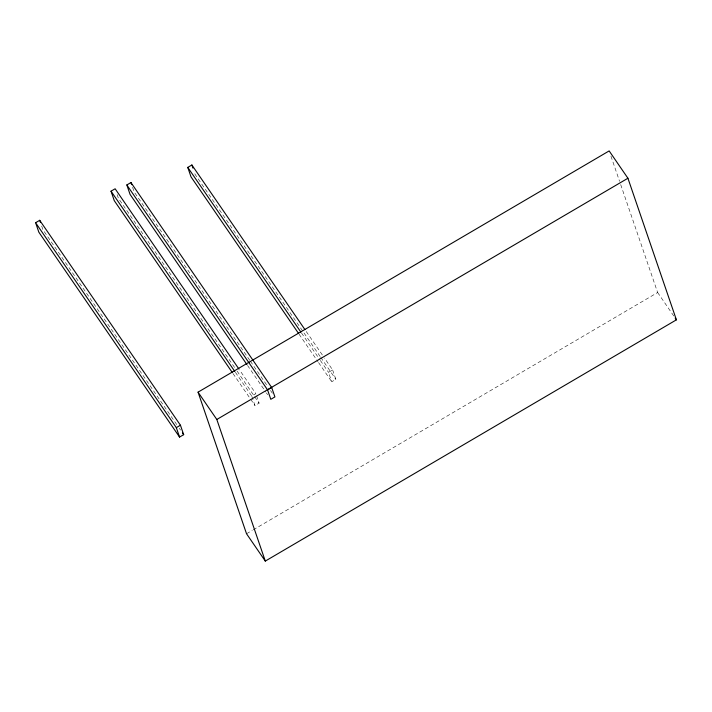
<?xml version="1.0" encoding="UTF-8"?>
<svg xmlns="http://www.w3.org/2000/svg" width="712" height="712" viewBox="0 0 712 712"><rect width="100%" height="100%" fill="white"/><g stroke="black" fill="none" stroke-linecap="round" stroke-linejoin="round"><path stroke-width="0.53" stroke-dasharray="3.56 2.67" d="M256.587 395.801L259.097 403.143L254.985 405.555L251.754 396.112L255.866 393.7L239.535 369.92M332.62 369.911L335.85 379.354L331.739 381.765L328.508 372.323L332.62 369.911L324.45 358.02M246.53 533.76L252.279 530.387M253.241 529.826L657.639 292.516L619.929 182.379M657.639 292.516L673.899 316.19M306.231 331.489L323.818 357.104M320.142 356.481L195.115 174.422L194.038 171.28M320.774 357.397L335.85 379.354M301.488 332.985L319.715 359.515M320.338 360.432L328.508 372.323M299.067 334.195L317.917 361.634M318.549 362.55L331.739 381.765M249.778 360.317L134.176 191.982L132.379 186.74M250.41 361.233L267.997 386.847M270.507 390.505L272.393 393.247M247.553 365.47L265.772 392M266.404 392.917L267.659 394.751M234.595 367.463L118.37 198.221L116.928 194.02M237.105 371.121L254.068 395.827M254.7 396.744L259.097 403.143M235.423 372.332L251.754 396.112M232.993 373.533L254.985 405.555M176.763 424.601L42.943 229.736L41.51 225.544M179.273 428.259L180.536 430.093M610.949 156.159L619.573 181.329"/><path stroke-width="1.07" d="M35.6 222.714L39.712 220.302L180.439 425.224L183.678 434.667L179.566 437.079L38.831 232.157L35.6 222.714L176.327 427.636L179.566 437.079M232.37 372.625L114.258 200.633L111.028 191.19L115.13 188.778L238.903 369.003M126.834 184.96L130.946 182.548L271.673 387.47L274.912 396.913L270.8 399.325L267.57 389.882L126.834 184.96L130.065 194.394L246.922 364.562M298.444 333.278L191.003 176.843L187.772 167.4L191.884 164.988L304.976 329.656M198.052 392.161L609.152 150.917L627.922 178.24L676.4 319.839L265.3 561.083L246.53 533.76L198.052 392.161L216.813 419.484L265.3 561.083M176.327 427.636L180.439 425.224M216.813 419.484L627.922 178.24M267.57 389.882L271.673 387.47M675.145 318.015L676.4 319.839M187.772 167.4L300.865 332.068M111.028 191.19L234.791 371.415M182.414 432.834L183.678 434.667M191.884 164.988L192.961 168.13M130.946 182.548L131.667 184.639M39.712 220.302L40.433 222.393"/></g></svg>
